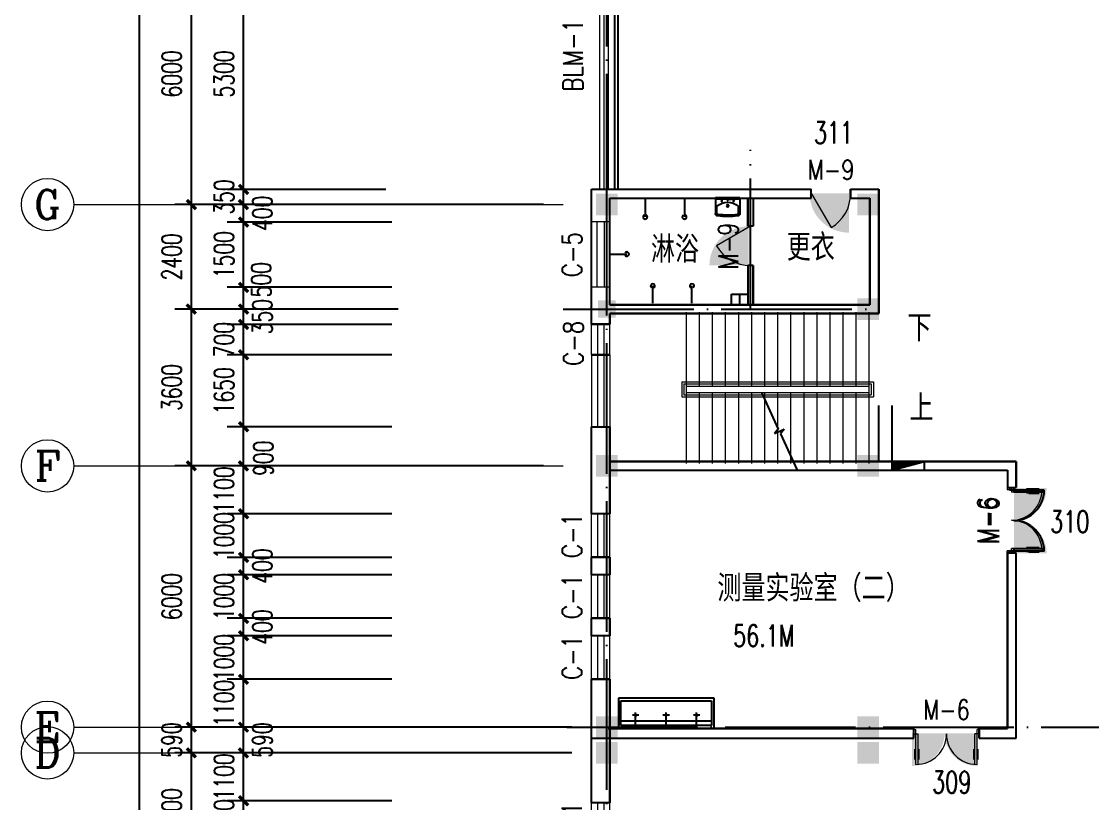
# Model space of a CAD drawing. Extents: x -220435 to 246757, y -381552 to -223577.
# Drawn here: x 48131 to 72727, y -332947 to -314987 of the extents above; entities that cross this region are included whole.
import ezdxf
from ezdxf.enums import TextEntityAlignment as Align

# ---------------------------------------------------------------- set-up
doc = ezdxf.new("R2010")
doc.units = 0
doc.header["$LTSCALE"] = 1500
doc.header["$MEASUREMENT"] = 0
doc.linetypes.add('DASH', pattern=[0.35, 0.25, -0.1])
doc.linetypes.add('DOTE', pattern=[2.42, 2, -0.2, 0.02, -0.2])
doc.layers.get('0').update_dxf_attribs({"linetype": 'CONTINUOUS'})
doc.layers.get('DEFPOINTS').update_dxf_attribs({"linetype": 'CONTINUOUS'})
for name, color, linetype in [('AXIS_TEXT', 7, 'CONTINUOUS'), ('COLUMN', 7, 'CONTINUOUS'), ('DOTE', 7, 'DOTE'), ('JELIBTLTC', 7, 'CONTINUOUS'), ('LVTRY', 7, 'CONTINUOUS'), ('PUB_WALL', 7, 'CONTINUOUS'), ('STAIR', 7, 'CONTINUOUS'), ('WALL', 7, 'CONTINUOUS'), ('WINDOW_TEXT', 7, 'CONTINUOUS'), ('模压门', 90, 'CONTINUOUS'), ('防盗门', 180, 'CONTINUOUS')]:
    doc.layers.add(name, color=color, linetype=linetype)
for name, color, linetype, lineweight in [('PUB_DIM', 7, 'CONTINUOUS', 0), ('WINDOW', 7, 'CONTINUOUS', 0), ('我的', 7, 'CONTINUOUS', 0)]:
    doc.layers.add(name, color=color, linetype=linetype, lineweight=lineweight)
doc.styles.add('_SIMPLEX', font='SIMPLEX.shx', dxfattribs={"width": 0.8})
doc.styles.add('COMPLEX', font='COMPLEX')
doc.styles.add('DIM_FONT', font='TXT.shx', dxfattribs={"width": 0.7})
doc.styles.add('JELIBTLZX1', font='arial.ttf', dxfattribs={"width": 0.65})
doc.styles.add('SIMPLEX', font='SIMPLEX.SHX')
doc.dimstyles.new('DIMN150', dxfattribs={"dimscale": 1.5, "dimtxt": 300, "dimasz": 1, "dimexe": 250, "dimexo": 300, "dimgap": 150, "dimtad": 1, "dimdec": 0, "dimzin": 0, "dimdsep": 46, "dimtxsty": 'DIM_FONT', "dimblk": '_DIMX', "dimcen": 0.09, "dimclrt": 7, "dimadec": 0, "dimazin": 0, "dimtfac": 1, "dimtdec": 0, "dimtix": 1, "dimtmove": 2, "dimatfit": 3, "dimldrblk": '_DIMX', "dimfxl": 1, "dimtolj": 1, "dimtzin": 0, "dimarcsym": 0})

# ---------------------------------------------------------------- blocks, each defined once
blk = doc.blocks.new('_DIMX')
blk.add_line((-150, 0), (150, 0))
at = {"const_width": 50}
blk.add_lwpolyline([(-70, -70), (70, 70)], dxfattribs=at)
blk = doc.blocks.new('*D714')
at = {"layer": 'DEFPOINTS', "color": 0, "lineweight": 20}
for p in [(53231, -331193), (61222, -331193), (61222, -331783)]:
    blk.add_point(p, dxfattribs=at)
at = {"layer": 'PUB_DIM', "color": 0, "lineweight": -2}
for p, q in [((60772, -331193), (52856, -331193)), ((53231, -331781), (53231, -331194)), ((60772, -331783), (52856, -331783))]:
    blk.add_line(p, q, dxfattribs=at)
at = {"layer": 'PUB_DIM', "color": 0, "lineweight": -2, "xscale": 1.5, "yscale": 1.5, "zscale": 1.5}
for p, rotation in [((53231, -331193), 90), ((53231, -331783), 270)]:
    blk.add_blockref('_DIMX', p, dxfattribs=dict(at, rotation=rotation))
at = {"layer": 'PUB_DIM', "color": 7, "insert": (53663, -331488), "char_height": 450, "attachment_point": 5, "rotation": 90, "style": 'DIM_FONT'}
blk.add_mtext('\\A1;590', dxfattribs=at)
blk = doc.blocks.new('*D719')
at = {"layer": 'DEFPOINTS', "color": 0, "lineweight": 20}
for p in [(60572, -313193), (52031, -319193), (60572, -319193)]:
    blk.add_point(p, dxfattribs=at)
at = {"layer": 'PUB_DIM', "color": 0, "lineweight": -2}
for p, q in [((60122, -313193), (51656, -313193)), ((52031, -313194), (52031, -319191)), ((60122, -319193), (51656, -319193))]:
    blk.add_line(p, q, dxfattribs=at)
at = {"layer": 'PUB_DIM', "color": 0, "lineweight": -2, "xscale": 1.5, "yscale": 1.5, "zscale": 1.5}
for p, rotation in [((52031, -313193), 90), ((52031, -319193), 270)]:
    blk.add_blockref('_DIMX', p, dxfattribs=dict(at, rotation=rotation))
at = {"layer": 'PUB_DIM', "color": 7, "insert": (51581, -316193), "char_height": 450, "attachment_point": 5, "rotation": 90, "style": 'DIM_FONT'}
blk.add_mtext('\\A1;6000', dxfattribs=at)
blk = doc.blocks.new('*D720')
at = {"layer": 'DEFPOINTS', "color": 0, "lineweight": 20}
for p in [(60572, -331193), (52031, -331783), (60572, -331783)]:
    blk.add_point(p, dxfattribs=at)
at = {"layer": 'PUB_DIM', "color": 0, "lineweight": -2}
for p, q in [((60122, -331193), (51656, -331193)), ((52031, -331191), (52031, -331190)), ((52031, -331193), (52031, -331783)), ((60122, -331783), (51656, -331783)), ((52031, -331784), (52031, -331786))]:
    blk.add_line(p, q, dxfattribs=at)
at = {"layer": 'PUB_DIM', "color": 0, "lineweight": -2, "xscale": 1.5, "yscale": 1.5, "zscale": 1.5}
for p, rotation in [((52031, -331193), 270), ((52031, -331783), 90)]:
    blk.add_blockref('_DIMX', p, dxfattribs=dict(at, rotation=rotation))
at = {"layer": 'PUB_DIM', "color": 7, "insert": (51581, -331488), "char_height": 450, "attachment_point": 5, "rotation": 90, "style": 'DIM_FONT'}
blk.add_mtext('\\A1;590', dxfattribs=at)
blk = doc.blocks.new('*D723')
at = {"layer": 'DEFPOINTS', "color": 0, "lineweight": 20}
for p in [(60572, -325193), (52031, -331193), (60572, -331193)]:
    blk.add_point(p, dxfattribs=at)
at = {"layer": 'PUB_DIM', "color": 0, "lineweight": -2}
for p, q in [((60122, -325193), (51656, -325193)), ((52031, -325194), (52031, -331191)), ((60122, -331193), (51656, -331193))]:
    blk.add_line(p, q, dxfattribs=at)
at = {"layer": 'PUB_DIM', "color": 0, "lineweight": -2, "xscale": 1.5, "yscale": 1.5, "zscale": 1.5}
for p, rotation in [((52031, -325193), 90), ((52031, -331193), 270)]:
    blk.add_blockref('_DIMX', p, dxfattribs=dict(at, rotation=rotation))
at = {"layer": 'PUB_DIM', "color": 7, "insert": (51581, -328193), "char_height": 450, "attachment_point": 5, "rotation": 90, "style": 'DIM_FONT'}
blk.add_mtext('\\A1;6000', dxfattribs=at)
blk = doc.blocks.new('*D724')
at = {"layer": 'DEFPOINTS', "color": 0, "lineweight": 20}
for p in [(60572, -271193), (50831, -349783), (60572, -349783)]:
    blk.add_point(p, dxfattribs=at)
at = {"layer": 'PUB_DIM', "color": 0, "lineweight": -2}
for p, q in [((60122, -271193), (50456, -271193)), ((50831, -271194), (50831, -349781)), ((60122, -349783), (50456, -349783))]:
    blk.add_line(p, q, dxfattribs=at)
at = {"layer": 'PUB_DIM', "color": 0, "lineweight": -2, "xscale": 1.5, "yscale": 1.5, "zscale": 1.5}
for p, rotation in [((50831, -271193), 90), ((50831, -349783), 270)]:
    blk.add_blockref('_DIMX', p, dxfattribs=dict(at, rotation=rotation))
at = {"layer": 'PUB_DIM', "color": 7, "insert": (50381, -310488), "char_height": 450, "attachment_point": 5, "rotation": 90, "style": 'DIM_FONT'}
blk.add_mtext('\\A1;78590', dxfattribs=at)
blk = doc.blocks.new('*D994')
at = {"layer": 'DEFPOINTS', "color": 0, "lineweight": 20}
for p in [(53231, -327293), (57089, -327293), (57089, -327693)]:
    blk.add_point(p, dxfattribs=at)
at = {"layer": 'PUB_DIM', "color": 0, "lineweight": -2}
for p, q in [((56639, -327293), (52856, -327293)), ((53231, -327291), (53231, -327290)), ((53231, -327693), (53231, -327293)), ((56639, -327693), (52856, -327693)), ((53231, -327694), (53231, -327696))]:
    blk.add_line(p, q, dxfattribs=at)
at = {"layer": 'PUB_DIM', "color": 0, "lineweight": -2, "xscale": 1.5, "yscale": 1.5, "zscale": 1.5}
for p, rotation in [((53231, -327293), 270), ((53231, -327693), 90)]:
    blk.add_blockref('_DIMX', p, dxfattribs=dict(at, rotation=rotation))
at = {"layer": 'PUB_DIM', "color": 7, "insert": (53663, -327493), "char_height": 450, "attachment_point": 5, "rotation": 90, "style": 'DIM_FONT'}
blk.add_mtext('\\A1;400', dxfattribs=at)
blk = doc.blocks.new('*D995')
at = {"layer": 'DEFPOINTS', "color": 0, "lineweight": 20}
for p in [(53231, -327693), (57089, -327693), (57089, -328693)]:
    blk.add_point(p, dxfattribs=at)
at = {"layer": 'PUB_DIM', "color": 0, "lineweight": -2}
for p, q in [((56639, -327693), (52856, -327693)), ((53231, -327691), (53231, -327690)), ((53231, -328693), (53231, -327693)), ((56639, -328693), (52856, -328693)), ((53231, -328694), (53231, -328696))]:
    blk.add_line(p, q, dxfattribs=at)
at = {"layer": 'PUB_DIM', "color": 0, "lineweight": -2, "xscale": 1.5, "yscale": 1.5, "zscale": 1.5}
for p, rotation in [((53231, -327693), 270), ((53231, -328693), 90)]:
    blk.add_blockref('_DIMX', p, dxfattribs=dict(at, rotation=rotation))
at = {"layer": 'PUB_DIM', "color": 7, "insert": (52781, -328193), "char_height": 450, "attachment_point": 5, "rotation": 90, "style": 'DIM_FONT'}
blk.add_mtext('\\A1;1000', dxfattribs=at)
blk = doc.blocks.new('_AXISO')
blk.add_circle((0, 0), 0.5)
at = {"layer": 'AXIS_TEXT', "style": 'COMPLEX', "width": 1.041667}
blk.add_attdef('A', text='', height=0.56, dxfattribs=at).set_placement((-0.25, -0.28), (0.25, -0.28), align=Align.FIT)
blk = doc.blocks.new('*D1007')
at = {"layer": 'DEFPOINTS', "color": 0, "lineweight": 20}
for p in [(53231, -328693), (57089, -328693), (57089, -329093)]:
    blk.add_point(p, dxfattribs=at)
at = {"layer": 'PUB_DIM', "color": 0, "lineweight": -2}
for p, q in [((56639, -328693), (52856, -328693)), ((53231, -328691), (53231, -328690)), ((53231, -329093), (53231, -328693)), ((56639, -329093), (52856, -329093)), ((53231, -329094), (53231, -329096))]:
    blk.add_line(p, q, dxfattribs=at)
at = {"layer": 'PUB_DIM', "color": 0, "lineweight": -2, "xscale": 1.5, "yscale": 1.5, "zscale": 1.5}
for p, rotation in [((53231, -328693), 270), ((53231, -329093), 90)]:
    blk.add_blockref('_DIMX', p, dxfattribs=dict(at, rotation=rotation))
at = {"layer": 'PUB_DIM', "color": 7, "insert": (53663, -328893), "char_height": 450, "attachment_point": 5, "rotation": 90, "style": 'DIM_FONT'}
blk.add_mtext('\\A1;400', dxfattribs=at)
blk = doc.blocks.new('*D1008')
at = {"layer": 'DEFPOINTS', "color": 0, "lineweight": 20}
for p in [(53231, -329093), (57089, -329093), (57089, -330093)]:
    blk.add_point(p, dxfattribs=at)
at = {"layer": 'PUB_DIM', "color": 0, "lineweight": -2}
for p, q in [((56639, -329093), (52856, -329093)), ((53231, -329091), (53231, -329090)), ((53231, -330093), (53231, -329093)), ((56639, -330093), (52856, -330093)), ((53231, -330094), (53231, -330096))]:
    blk.add_line(p, q, dxfattribs=at)
at = {"layer": 'PUB_DIM', "color": 0, "lineweight": -2, "xscale": 1.5, "yscale": 1.5, "zscale": 1.5}
for p, rotation in [((53231, -329093), 270), ((53231, -330093), 90)]:
    blk.add_blockref('_DIMX', p, dxfattribs=dict(at, rotation=rotation))
at = {"layer": 'PUB_DIM', "color": 7, "insert": (52781, -329593), "char_height": 450, "attachment_point": 5, "rotation": 90, "style": 'DIM_FONT'}
blk.add_mtext('\\A1;1000', dxfattribs=at)
blk = doc.blocks.new('*D1009')
at = {"layer": 'DEFPOINTS', "color": 0, "lineweight": 20}
for p in [(53231, -330093), (57089, -330093), (57089, -331193)]:
    blk.add_point(p, dxfattribs=at)
at = {"layer": 'PUB_DIM', "color": 0, "lineweight": -2}
for p, q in [((56639, -330093), (52856, -330093)), ((53231, -330091), (53231, -330090)), ((53231, -331193), (53231, -330093)), ((56639, -331193), (52856, -331193)), ((53231, -331194), (53231, -331196))]:
    blk.add_line(p, q, dxfattribs=at)
at = {"layer": 'PUB_DIM', "color": 0, "lineweight": -2, "xscale": 1.5, "yscale": 1.5, "zscale": 1.5}
for p, rotation in [((53231, -330093), 270), ((53231, -331193), 90)]:
    blk.add_blockref('_DIMX', p, dxfattribs=dict(at, rotation=rotation))
at = {"layer": 'PUB_DIM', "color": 7, "insert": (52781, -330643), "char_height": 450, "attachment_point": 5, "rotation": 90, "style": 'DIM_FONT'}
blk.add_mtext('\\A1;1100', dxfattribs=at)
blk = doc.blocks.new('*D1010')
at = {"layer": 'DEFPOINTS', "color": 0, "lineweight": 20}
for p in [(53231, -331783), (57089, -331783), (57089, -332883)]:
    blk.add_point(p, dxfattribs=at)
at = {"layer": 'PUB_DIM', "color": 0, "lineweight": -2}
for p, q in [((56639, -331783), (52856, -331783)), ((53231, -331781), (53231, -331780)), ((53231, -332883), (53231, -331783)), ((56639, -332883), (52856, -332883)), ((53231, -332884), (53231, -332886))]:
    blk.add_line(p, q, dxfattribs=at)
at = {"layer": 'PUB_DIM', "color": 0, "lineweight": -2, "xscale": 1.5, "yscale": 1.5, "zscale": 1.5}
for p, rotation in [((53231, -331783), 270), ((53231, -332883), 90)]:
    blk.add_blockref('_DIMX', p, dxfattribs=dict(at, rotation=rotation))
at = {"layer": 'PUB_DIM', "color": 7, "insert": (52781, -332333), "char_height": 450, "attachment_point": 5, "rotation": 90, "style": 'DIM_FONT'}
blk.add_mtext('\\A1;1100', dxfattribs=at)
blk = doc.blocks.new('*D1011')
at = {"layer": 'DEFPOINTS', "color": 0, "lineweight": 20}
for p in [(53231, -332883), (57089, -332883), (57089, -333883)]:
    blk.add_point(p, dxfattribs=at)
at = {"layer": 'PUB_DIM', "color": 0, "lineweight": -2}
for p, q in [((56639, -332883), (52856, -332883)), ((53231, -332881), (53231, -332880)), ((53231, -333883), (53231, -332883)), ((56639, -333883), (52856, -333883)), ((53231, -333884), (53231, -333886))]:
    blk.add_line(p, q, dxfattribs=at)
at = {"layer": 'PUB_DIM', "color": 0, "lineweight": -2, "xscale": 1.5, "yscale": 1.5, "zscale": 1.5}
for p, rotation in [((53231, -332883), 270), ((53231, -333883), 90)]:
    blk.add_blockref('_DIMX', p, dxfattribs=dict(at, rotation=rotation))
at = {"layer": 'PUB_DIM', "color": 7, "insert": (52781, -333383), "char_height": 450, "attachment_point": 5, "rotation": 90, "style": 'DIM_FONT'}
blk.add_mtext('\\A1;1000', dxfattribs=at)
blk = doc.blocks.new('*D1015')
at = {"layer": 'DEFPOINTS', "color": 0, "lineweight": 20}
for p in [(57228, -331783), (52031, -334483), (57228, -334483)]:
    blk.add_point(p, dxfattribs=at)
at = {"layer": 'PUB_DIM', "color": 0, "lineweight": -2}
for p, q in [((56778, -331783), (51656, -331783)), ((52031, -331784), (52031, -334481)), ((56778, -334483), (51656, -334483))]:
    blk.add_line(p, q, dxfattribs=at)
at = {"layer": 'PUB_DIM', "color": 0, "lineweight": -2, "xscale": 1.5, "yscale": 1.5, "zscale": 1.5}
for p, rotation in [((52031, -331783), 90), ((52031, -334483), 270)]:
    blk.add_blockref('_DIMX', p, dxfattribs=dict(at, rotation=rotation))
at = {"layer": 'PUB_DIM', "color": 7, "insert": (51581, -333133), "char_height": 450, "attachment_point": 5, "rotation": 90, "style": 'DIM_FONT'}
blk.add_mtext('\\A1;2700', dxfattribs=at)
blk = doc.blocks.new('*D1016')
at = {"layer": 'DEFPOINTS', "color": 0, "lineweight": 20}
for p in [(53231, -313543), (56947, -313543), (56947, -318843)]:
    blk.add_point(p, dxfattribs=at)
at = {"layer": 'PUB_DIM', "color": 0, "lineweight": -2}
for p, q in [((56497, -313543), (52856, -313543)), ((53231, -318841), (53231, -313544)), ((56497, -318843), (52856, -318843))]:
    blk.add_line(p, q, dxfattribs=at)
at = {"layer": 'PUB_DIM', "color": 0, "lineweight": -2, "xscale": 1.5, "yscale": 1.5, "zscale": 1.5}
for p, rotation in [((53231, -313543), 90), ((53231, -318843), 270)]:
    blk.add_blockref('_DIMX', p, dxfattribs=dict(at, rotation=rotation))
at = {"layer": 'PUB_DIM', "color": 7, "insert": (52781, -316193), "char_height": 450, "attachment_point": 5, "rotation": 90, "style": 'DIM_FONT'}
blk.add_mtext('\\A1;5300', dxfattribs=at)
blk = doc.blocks.new('*D1017')
at = {"layer": 'DEFPOINTS', "color": 0, "lineweight": 20}
for p in [(53231, -318843), (56947, -318843), (56947, -319193)]:
    blk.add_point(p, dxfattribs=at)
at = {"layer": 'PUB_DIM', "color": 0, "lineweight": -2}
for p, q in [((56497, -318843), (52856, -318843)), ((53231, -318841), (53231, -318840)), ((53231, -319193), (53231, -318843)), ((56497, -319193), (52856, -319193)), ((53231, -319194), (53231, -319196))]:
    blk.add_line(p, q, dxfattribs=at)
at = {"layer": 'PUB_DIM', "color": 0, "lineweight": -2, "xscale": 1.5, "yscale": 1.5, "zscale": 1.5}
for p, rotation in [((53231, -318843), 270), ((53231, -319193), 90)]:
    blk.add_blockref('_DIMX', p, dxfattribs=dict(at, rotation=rotation))
at = {"layer": 'PUB_DIM', "color": 7, "insert": (52781, -319018), "char_height": 450, "attachment_point": 5, "rotation": 90, "style": 'DIM_FONT'}
blk.add_mtext('\\A1;350', dxfattribs=at)
blk = doc.blocks.new('*D1018')
at = {"layer": 'DEFPOINTS', "color": 0, "lineweight": 20}
for p in [(53231, -322643), (57089, -322643), (57089, -324293)]:
    blk.add_point(p, dxfattribs=at)
at = {"layer": 'PUB_DIM', "color": 0, "lineweight": -2}
for p, q in [((56639, -322643), (52856, -322643)), ((53231, -324291), (53231, -322644)), ((56639, -324293), (52856, -324293))]:
    blk.add_line(p, q, dxfattribs=at)
at = {"layer": 'PUB_DIM', "color": 0, "lineweight": -2, "xscale": 1.5, "yscale": 1.5, "zscale": 1.5}
for p, rotation in [((53231, -322643), 90), ((53231, -324293), 270)]:
    blk.add_blockref('_DIMX', p, dxfattribs=dict(at, rotation=rotation))
at = {"layer": 'PUB_DIM', "color": 7, "insert": (52781, -323468), "char_height": 450, "attachment_point": 5, "rotation": 90, "style": 'DIM_FONT'}
blk.add_mtext('\\A1;1650', dxfattribs=at)
blk = doc.blocks.new('*D1019')
at = {"layer": 'DEFPOINTS', "color": 0, "lineweight": 20}
for p in [(53231, -319193), (57089, -319193), (57089, -319593)]:
    blk.add_point(p, dxfattribs=at)
at = {"layer": 'PUB_DIM', "color": 0, "lineweight": -2}
for p, q in [((56639, -319193), (52856, -319193)), ((53231, -319191), (53231, -319190)), ((53231, -319593), (53231, -319193)), ((56639, -319593), (52856, -319593)), ((53231, -319594), (53231, -319596))]:
    blk.add_line(p, q, dxfattribs=at)
at = {"layer": 'PUB_DIM', "color": 0, "lineweight": -2, "xscale": 1.5, "yscale": 1.5, "zscale": 1.5}
for p, rotation in [((53231, -319193), 270), ((53231, -319593), 90)]:
    blk.add_blockref('_DIMX', p, dxfattribs=dict(at, rotation=rotation))
at = {"layer": 'PUB_DIM', "color": 7, "insert": (53663, -319393), "char_height": 450, "attachment_point": 5, "rotation": 90, "style": 'DIM_FONT'}
blk.add_mtext('\\A1;400', dxfattribs=at)
blk = doc.blocks.new('*D1020')
at = {"layer": 'DEFPOINTS', "color": 0, "lineweight": 20}
for p in [(53231, -319593), (57089, -319593), (57089, -321093)]:
    blk.add_point(p, dxfattribs=at)
at = {"layer": 'PUB_DIM', "color": 0, "lineweight": -2}
for p, q in [((56639, -319593), (52856, -319593)), ((53231, -321091), (53231, -319594)), ((56639, -321093), (52856, -321093))]:
    blk.add_line(p, q, dxfattribs=at)
at = {"layer": 'PUB_DIM', "color": 0, "lineweight": -2, "xscale": 1.5, "yscale": 1.5, "zscale": 1.5}
for p, rotation in [((53231, -319593), 90), ((53231, -321093), 270)]:
    blk.add_blockref('_DIMX', p, dxfattribs=dict(at, rotation=rotation))
at = {"layer": 'PUB_DIM', "color": 7, "insert": (52781, -320343), "char_height": 450, "attachment_point": 5, "rotation": 90, "style": 'DIM_FONT'}
blk.add_mtext('\\A1;1500', dxfattribs=at)
blk = doc.blocks.new('*D1021')
at = {"layer": 'DEFPOINTS', "color": 0, "lineweight": 20}
for p in [(53231, -321093), (57089, -321093), (57089, -321593)]:
    blk.add_point(p, dxfattribs=at)
at = {"layer": 'PUB_DIM', "color": 0, "lineweight": -2}
for p, q in [((56639, -321093), (52856, -321093)), ((53231, -321591), (53231, -321094)), ((56639, -321593), (52856, -321593))]:
    blk.add_line(p, q, dxfattribs=at)
at = {"layer": 'PUB_DIM', "color": 0, "lineweight": -2, "xscale": 1.5, "yscale": 1.5, "zscale": 1.5}
for p, rotation in [((53231, -321093), 90), ((53231, -321593), 270)]:
    blk.add_blockref('_DIMX', p, dxfattribs=dict(at, rotation=rotation))
at = {"layer": 'PUB_DIM', "color": 7, "insert": (53636, -320919), "char_height": 450, "attachment_point": 5, "rotation": 90, "style": 'DIM_FONT'}
blk.add_mtext('\\A1;500', dxfattribs=at)
blk = doc.blocks.new('*D1022')
at = {"layer": 'DEFPOINTS', "color": 0, "lineweight": 20}
for p in [(53231, -321593), (57089, -321593), (57089, -321943)]:
    blk.add_point(p, dxfattribs=at)
at = {"layer": 'PUB_DIM', "color": 0, "lineweight": -2}
for p, q in [((56639, -321593), (52856, -321593)), ((53231, -321591), (53231, -321590)), ((53231, -321943), (53231, -321593)), ((56639, -321943), (52856, -321943)), ((53231, -321944), (53231, -321946))]:
    blk.add_line(p, q, dxfattribs=at)
at = {"layer": 'PUB_DIM', "color": 0, "lineweight": -2, "xscale": 1.5, "yscale": 1.5, "zscale": 1.5}
for p, rotation in [((53231, -321593), 270), ((53231, -321943), 90)]:
    blk.add_blockref('_DIMX', p, dxfattribs=dict(at, rotation=rotation))
at = {"layer": 'PUB_DIM', "color": 7, "insert": (53663, -321768), "char_height": 450, "attachment_point": 5, "rotation": 90, "style": 'DIM_FONT'}
blk.add_mtext('\\A1;350', dxfattribs=at)
blk = doc.blocks.new('*D1023')
at = {"layer": 'DEFPOINTS', "color": 0, "lineweight": 20}
for p in [(53231, -321943), (57089, -321943), (57089, -322643)]:
    blk.add_point(p, dxfattribs=at)
at = {"layer": 'PUB_DIM', "color": 0, "lineweight": -2}
for p, q in [((56639, -321943), (52856, -321943)), ((53231, -321941), (53231, -321940)), ((53231, -322643), (53231, -321943)), ((56639, -322643), (52856, -322643)), ((53231, -322644), (53231, -322646))]:
    blk.add_line(p, q, dxfattribs=at)
at = {"layer": 'PUB_DIM', "color": 0, "lineweight": -2, "xscale": 1.5, "yscale": 1.5, "zscale": 1.5}
for p, rotation in [((53231, -321943), 270), ((53231, -322643), 90)]:
    blk.add_blockref('_DIMX', p, dxfattribs=dict(at, rotation=rotation))
at = {"layer": 'PUB_DIM', "color": 7, "insert": (52781, -322293), "char_height": 450, "attachment_point": 5, "rotation": 90, "style": 'DIM_FONT'}
blk.add_mtext('\\A1;700', dxfattribs=at)
blk = doc.blocks.new('*D1024')
at = {"layer": 'DEFPOINTS', "color": 0, "lineweight": 20}
for p in [(53231, -324293), (57089, -324293), (57089, -325193)]:
    blk.add_point(p, dxfattribs=at)
at = {"layer": 'PUB_DIM', "color": 0, "lineweight": -2}
for p, q in [((56639, -324293), (52856, -324293)), ((53231, -325191), (53231, -324294)), ((56639, -325193), (52856, -325193))]:
    blk.add_line(p, q, dxfattribs=at)
at = {"layer": 'PUB_DIM', "color": 0, "lineweight": -2, "xscale": 1.5, "yscale": 1.5, "zscale": 1.5}
for p, rotation in [((53231, -324293), 90), ((53231, -325193), 270)]:
    blk.add_blockref('_DIMX', p, dxfattribs=dict(at, rotation=rotation))
at = {"layer": 'PUB_DIM', "color": 7, "insert": (53685, -325018), "char_height": 450, "attachment_point": 5, "rotation": 90, "style": 'DIM_FONT'}
blk.add_mtext('\\A1;900', dxfattribs=at)
blk = doc.blocks.new('*D1025')
at = {"layer": 'DEFPOINTS', "color": 0, "lineweight": 20}
for p in [(53231, -325193), (57089, -325193), (57089, -326293)]:
    blk.add_point(p, dxfattribs=at)
at = {"layer": 'PUB_DIM', "color": 0, "lineweight": -2}
for p, q in [((56639, -325193), (52856, -325193)), ((53231, -325191), (53231, -325190)), ((53231, -326293), (53231, -325193)), ((56639, -326293), (52856, -326293)), ((53231, -326294), (53231, -326296))]:
    blk.add_line(p, q, dxfattribs=at)
at = {"layer": 'PUB_DIM', "color": 0, "lineweight": -2, "xscale": 1.5, "yscale": 1.5, "zscale": 1.5}
for p, rotation in [((53231, -325193), 270), ((53231, -326293), 90)]:
    blk.add_blockref('_DIMX', p, dxfattribs=dict(at, rotation=rotation))
at = {"layer": 'PUB_DIM', "color": 7, "insert": (52781, -325743), "char_height": 450, "attachment_point": 5, "rotation": 90, "style": 'DIM_FONT'}
blk.add_mtext('\\A1;1100', dxfattribs=at)
blk = doc.blocks.new('*D1026')
at = {"layer": 'DEFPOINTS', "color": 0, "lineweight": 20}
for p in [(53231, -326293), (57089, -326293), (57089, -327293)]:
    blk.add_point(p, dxfattribs=at)
at = {"layer": 'PUB_DIM', "color": 0, "lineweight": -2}
for p, q in [((56639, -326293), (52856, -326293)), ((53231, -326291), (53231, -326290)), ((53231, -327293), (53231, -326293)), ((56639, -327293), (52856, -327293)), ((53231, -327294), (53231, -327296))]:
    blk.add_line(p, q, dxfattribs=at)
at = {"layer": 'PUB_DIM', "color": 0, "lineweight": -2, "xscale": 1.5, "yscale": 1.5, "zscale": 1.5}
for p, rotation in [((53231, -326293), 270), ((53231, -327293), 90)]:
    blk.add_blockref('_DIMX', p, dxfattribs=dict(at, rotation=rotation))
at = {"layer": 'PUB_DIM', "color": 7, "insert": (52781, -326793), "char_height": 450, "attachment_point": 5, "rotation": 90, "style": 'DIM_FONT'}
blk.add_mtext('\\A1;1000', dxfattribs=at)
blk = doc.blocks.new('*D1027')
at = {"layer": 'DEFPOINTS', "color": 0, "lineweight": 20}
for p in [(57228, -321593), (52031, -325193), (57228, -325193)]:
    blk.add_point(p, dxfattribs=at)
at = {"layer": 'PUB_DIM', "color": 0, "lineweight": -2}
for p, q in [((56778, -321593), (51656, -321593)), ((52031, -321594), (52031, -325191)), ((56778, -325193), (51656, -325193))]:
    blk.add_line(p, q, dxfattribs=at)
at = {"layer": 'PUB_DIM', "color": 0, "lineweight": -2, "xscale": 1.5, "yscale": 1.5, "zscale": 1.5}
for p, rotation in [((52031, -321593), 90), ((52031, -325193), 270)]:
    blk.add_blockref('_DIMX', p, dxfattribs=dict(at, rotation=rotation))
at = {"layer": 'PUB_DIM', "color": 7, "insert": (51581, -323393), "char_height": 450, "attachment_point": 5, "rotation": 90, "style": 'DIM_FONT'}
blk.add_mtext('\\A1;3600', dxfattribs=at)
blk = doc.blocks.new('*D1028')
at = {"layer": 'DEFPOINTS', "color": 0, "lineweight": 20}
for p in [(57228, -319193), (52031, -321593), (57228, -321593)]:
    blk.add_point(p, dxfattribs=at)
at = {"layer": 'PUB_DIM', "color": 0, "lineweight": -2}
for p, q in [((56778, -319193), (51656, -319193)), ((52031, -319194), (52031, -321591)), ((56778, -321593), (51656, -321593))]:
    blk.add_line(p, q, dxfattribs=at)
at = {"layer": 'PUB_DIM', "color": 0, "lineweight": -2, "xscale": 1.5, "yscale": 1.5, "zscale": 1.5}
for p, rotation in [((52031, -319193), 90), ((52031, -321593), 270)]:
    blk.add_blockref('_DIMX', p, dxfattribs=dict(at, rotation=rotation))
at = {"layer": 'PUB_DIM', "color": 7, "insert": (51581, -320393), "char_height": 450, "attachment_point": 5, "rotation": 90, "style": 'DIM_FONT'}
blk.add_mtext('\\A1;2400', dxfattribs=at)
blk = doc.blocks.new('_WBLK')
for p, q in [((-0.5, 0.5), (0.5, 0.5)), ((0.5, 0.167), (-0.5, 0.167)), ((0.5, -0.167), (-0.5, -0.167)), ((-0.5, -0.5), (0.5, -0.5))]:
    blk.add_line(p, q)
at = {"layer": 'WINDOW_TEXT', "style": 'SIMPLEX', "flags": 9}
blk.add_attdef('A', text='', height=1, dxfattribs=at).set_placement((0, 1.5), align=Align.MIDDLE)
blk = doc.blocks.new('M_A20TUI')
for p, q in [((-0.483, 0.396), (-0.483, 0.235)), ((-0.467, 0.471), (-0.467, -0.062)), ((-0.433, 0.47), (-0.433, 0.004)), ((-0.417, 0.396), (-0.417, 0.235)), ((0.417, 0.396), (0.417, 0.235)), ((0.433, 0.47), (0.433, 0.004)), ((0.467, 0.471), (0.467, -0.062)), ((0.483, 0.396), (0.483, 0.235)), ((-0.5, 0.004), (-0.433, 0.004)), ((-0.5, 0.004), (-0.5, -0.062)), ((0.5, 0.004), (0.433, 0.004)), ((0.5, 0.004), (0.5, -0.062)), ((-0.5, -0.062), (-0.467, -0.062)), ((0.5, -0.062), (0.467, -0.062))]:
    blk.add_line(p, q)
for centre, start, end in [((-0.467, 0.004), 0, 90), ((0.467, 0.004), 90, 180)]:
    blk.add_arc(centre, 0.467, start, end)
blk = doc.blocks.new('_LV16')
for p, q in [((-75.7, 264.7), (73.5, 264.7)), ((0, 0), (0, 329.6))]:
    blk.add_line(p, q)
blk.add_circle((0, 264.7), 16.2)
blk = doc.blocks.new('_FZH')
blk.add_solid([(-0.5, -0.5), (0.5, -0.5), (-0.5, 0.5), (0.5, 0.5)])
blk = doc.blocks.new('M_A1SFU')
blk.add_line((-0.5, 0), (0, -0.866))
blk.add_arc((-0.5, 0), 1, 300, 0)
blk = doc.blocks.new('_GCBLK')
at = {"linetype": 'DASH'}
for p, q in [((-0.5, -0.5), (-0.5, 0.5)), ((0.5, -0.5), (0.5, 0.5)), ((-0.5, 0.2), (0.5, 0.2)), ((-0.5, -0.2), (0.5, -0.2))]:
    blk.add_line(p, q, dxfattribs=at)
at = {"layer": 'WINDOW_TEXT', "style": 'SIMPLEX', "flags": 9}
blk.add_attdef('A', text='', height=1, dxfattribs=at).set_placement((0, 1.5), align=Align.MIDDLE)
blk = doc.blocks.new('_LV1')
for p, q in [((-280, 0), (280, 0)), ((-280, 0), (-280, -361)), ((280, 0), (280, -361)), ((-280, -29), (280, -29)), ((-251, -356), (-251, -214)), ((0, -29), (-90, -29)), ((-90, -29), (90, -29)), ((251, -356), (251, -215))]:
    blk.add_line(p, q)
for centre, radius in [((-139, -69), 15), ((1, -182), 24.9), ((0, -57), 8), ((139, -69), 15)]:
    blk.add_circle(centre, radius)
for centre, radius, start, end in [((-223, -214), 28, 133.1543, 180), ((0, -452), 354, 46.7581, 133.1543), ((223, -215), 28, 0, 46.7581), ((-224, -361), 56, 180, 263.481), ((-223, -356), 28, 180, 263.4984), ((0, 1600), 2029, 263.481, 276.519), ((0, 1600), 1997, 263.4984, 276.5122), ((223, -356), 28, 276.5122, 0), ((224, -361), 56, 276.519, 0)]:
    blk.add_arc(centre, radius, start, end)
blk = doc.blocks.new('_LV10')
blk.add_line((0, -37), (0, -432))
blk.add_arc((0, -432), 50, 121.0332, 58.9668)

msp = doc.modelspace()

# ---------------------------------------------------------------- hatches: boundary and pattern name
at = {"linetype": 'ByBlock'}
h = msp.add_hatch(dxfattribs=at)
h.set_pattern_fill('ANSI31', color=256, scale=10, angle=90, style=0)
h.set_pattern_definition([(135, (214411.4387, -227449.9551), (-0.8838834765, -0.8838834765), [])])
h.paths.add_polyline_path([(68120.6, -325092.5), (68120.6, -325292.5), (68870.6, -325092.5)])
at = {"layer": '模压门'}
for points in [[(67131, -319837.6, -0.4142136), (66231, -318937.6), (67131, -318937.6)], [(63928.9, -320591, -0.4142136), (64828.9, -319691), (64828.9, -320591)]]:
    msp.add_hatch(color=256, dxfattribs=at).paths.add_polyline_path(points)
at = {"layer": '防盗门'}
for points in [[(71672.4, -325698.8, -0.4142136), (70922.4, -326448.8), (70922.4, -325698.8)], [(71672.4, -327198.8, 0.4142136), (70922.4, -326448.8), (70922.4, -327198.8)], [(68578.3, -332081.5, 0.4142136), (69328.3, -331331.5), (68578.3, -331331.5)], [(70078.3, -332081.5, -0.4142136), (69328.3, -331331.5), (70078.3, -331331.5)]]:
    msp.add_hatch(color=256, dxfattribs=at).paths.add_polyline_path(points)

# ---------------------------------------------------------------- linework, layer by layer
at = {"linetype": 'ByBlock'}
for p, q in [((61752.4, -313442.5), (61752.4, -318842.5)), ((61822.4, -313442.5), (61822.4, -318842.5)), ((64622.4, -321252.5), (64622.4, -321492.5)), ((67822.4, -325092.5), (67822.4, -323808.8)), ((68122.4, -325092.5), (68122.4, -323808.8)), ((68120.6, -325292.5), (68870.6, -325092.5))]:
    msp.add_line(p, q, dxfattribs=at)
for points in [[(64432.4, -321252.5), (64812.4, -321252.5), (64812.4, -321492.5), (64432.4, -321492.5), (64432.4, -321252.5)], [(68120.6, -325292.5), (68870.6, -325292.5), (68870.6, -325092.5), (68120.6, -325092.5), (68120.6, -325292.5)]]:
    msp.add_lwpolyline(points, dxfattribs=at)
at = {"layer": 'DOTE'}
for p, q in [((61572.4, -319192.5), (61572.4, -270192.5)), ((64872.4, -321592.5), (64872.4, -317937.7)), ((61572.4, -350782.5), (61572.4, -318842.5)), ((60572.4, -321592.5), (67572.4, -321592.5)), ((60656.8, -331192.5), (104572.4, -331192.5))]:
    msp.add_line(p, q, dxfattribs=at)
at = {"layer": 'LVTRY'}
for p, q in [((61838.4, -330524.4), (61838.4, -331214.4)), ((64038.4, -330524.4), (61838.4, -330524.4)), ((64038.4, -331214.4), (64038.4, -330524.4)), ((61898.4, -331154.4), (61898.4, -330584.4)), ((61898.4, -330584.4), (63978.4, -330584.4)), ((63978.4, -330584.4), (63978.4, -331154.4)), ((63978.4, -331054.4), (61898.4, -331054.4)), ((63978.4, -331154.4), (61898.4, -331154.4))]:
    msp.add_line(p, q, dxfattribs=at)
at = {"layer": 'PUB_DIM'}
for p, q in [((49330.7, -319192.5), (60572.4, -319192.5)), ((49330.7, -325192.5), (60572.4, -325192.5)), ((49330.7, -331192.5), (60572.4, -331192.5)), ((49330.7, -331782.5), (60572.4, -331782.5))]:
    msp.add_line(p, q, dxfattribs=at)
at = {"layer": 'PUB_WALL'}
for p, q in [((61222.4, -318842.5), (66268.2, -318842.5)), ((61222.4, -321942.5), (61222.4, -318842.5)), ((61222.4, -321942.5), (61222.4, -318842.5)), ((61222.4, -318842.5), (66268.2, -318842.5)), ((66268.2, -319042.5), (66268.2, -318835.9)), ((66268.2, -319042.5), (66268.2, -318835.9)), ((67168.2, -319042.5), (67168.2, -318835.9)), ((67168.2, -318835.9), (67168.2, -319042.5)), ((67168.2, -318842.5), (67816.2, -318842.5)), ((67168.2, -318842.5), (67816.2, -318842.5)), ((67816.2, -321692.5), (67816.2, -318842.5)), ((67816.2, -318842.5), (67816.2, -321692.5)), ((61642.4, -319042.5), (66268.2, -319042.5)), ((61642.4, -321492.5), (61642.4, -319042.5)), ((61642.4, -321492.5), (61642.4, -319042.5)), ((61642.4, -319042.5), (66268.2, -319042.5)), ((64812.4, -319042.5), (64812.4, -319692.1)), ((64812.4, -319692.1), (64812.4, -319042.5)), ((64932.4, -319042.5), (64932.4, -319692.1)), ((64932.4, -319042.5), (64932.4, -319692.1)), ((67168.2, -319042.5), (67616.2, -319042.5)), ((67168.2, -319042.5), (67616.2, -319042.5)), ((67616.2, -321492.5), (67616.2, -319042.5)), ((67616.2, -319042.5), (67616.2, -321492.5)), ((64932.4, -319692.1), (64812.4, -319692.1)), ((64932.4, -319692.1), (64812.4, -319692.1)), ((64932.4, -320592.1), (64812.4, -320592.1)), ((64812.4, -320592.1), (64812.4, -321492.5)), ((64932.4, -320592.1), (64812.4, -320592.1)), ((64812.4, -320592.1), (64812.4, -321492.5)), ((64932.4, -320592.1), (64932.4, -321492.5)), ((64932.4, -321492.5), (64932.4, -320592.1)), ((61642.4, -321492.5), (67616.2, -321492.5)), ((67616.2, -321492.5), (61642.4, -321492.5)), ((61642.4, -321692.5), (67816.2, -321692.5)), ((61642.4, -321942.5), (61642.4, -321692.5)), ((67816.2, -321692.5), (61642.4, -321692.5)), ((61642.4, -321692.5), (61642.4, -321942.5)), ((61222.4, -321942.5), (61642.4, -321942.5)), ((61642.4, -321942.5), (61222.4, -321942.5)), ((61642.4, -322642.5), (61222.4, -322642.5)), ((61642.4, -322642.5), (61222.4, -322642.5)), ((61242.4, -322642.5), (61642.4, -322642.5)), ((61242.4, -322642.5), (61642.4, -322642.5)), ((61222.4, -326292.5), (61222.4, -324292.5)), ((61222.4, -324292.5), (61642.4, -324292.5)), ((61222.4, -326292.5), (61222.4, -324292.5)), ((61222.4, -324292.5), (61642.4, -324292.5)), ((61642.4, -326292.5), (61642.4, -324292.5)), ((61642.4, -324292.5), (61642.4, -326292.5)), ((61642.4, -325092.5), (70972.4, -325092.5)), ((70972.4, -325092.5), (61642.4, -325092.5)), ((70972.4, -325092.5), (70972.4, -325692.5)), ((70972.4, -325692.5), (70972.4, -325092.5)), ((61642.4, -325292.5), (70772.4, -325292.5)), ((61642.4, -325292.5), (70772.4, -325292.5)), ((70772.4, -325292.5), (70772.4, -325692.5)), ((70772.4, -325292.5), (70772.4, -325692.5)), ((70772.4, -325692.5), (70972.4, -325692.5)), ((70772.4, -325692.5), (70972.4, -325692.5)), ((61642.4, -326292.5), (61222.4, -326292.5)), ((61642.4, -326292.5), (61222.4, -326292.5)), ((61222.4, -327692.5), (61222.4, -327292.5)), ((61642.4, -327292.5), (61222.4, -327292.5)), ((61222.4, -327692.5), (61222.4, -327292.5)), ((61222.4, -327292.5), (61642.4, -327292.5)), ((61642.4, -327692.5), (61642.4, -327292.5)), ((61642.4, -327292.5), (61642.4, -327692.5)), ((70772.4, -331222.5), (70772.4, -327192.5)), ((70772.4, -327192.5), (70972.4, -327192.5)), ((70972.4, -327192.5), (70772.4, -327192.5)), ((70772.4, -327192.5), (70772.4, -331222.5)), ((70972.4, -331442.5), (70972.4, -327192.5)), ((70972.4, -331442.5), (70972.4, -327192.5)), ((61642.4, -327692.5), (61222.4, -327692.5)), ((61642.4, -327692.5), (61222.4, -327692.5)), ((61222.4, -329092.5), (61222.4, -328692.5)), ((61642.4, -328692.5), (61222.4, -328692.5)), ((61222.4, -329092.5), (61222.4, -328692.5)), ((61222.4, -328692.5), (61642.4, -328692.5)), ((61642.4, -329092.5), (61642.4, -328692.5)), ((61642.4, -328692.5), (61642.4, -329092.5)), ((61642.4, -329092.5), (61222.4, -329092.5)), ((61642.4, -329092.5), (61222.4, -329092.5)), ((61222.4, -332932.5), (61222.4, -330092.5)), ((61642.4, -330092.5), (61222.4, -330092.5)), ((61222.4, -332932.5), (61222.4, -330092.5)), ((61222.4, -330092.5), (61642.4, -330092.5)), ((61642.4, -332932.5), (61642.4, -330092.5)), ((61642.4, -330092.5), (61642.4, -332932.5)), ((61602.4, -331222.5), (68623, -331222.5)), ((68623, -331222.5), (61602.4, -331222.5)), ((68623, -331442.5), (68623, -331222.5)), ((68623, -331442.5), (68623, -331222.5)), ((70126.1, -331222.5), (70772.4, -331222.5)), ((70126.1, -331442.5), (70126.1, -331222.5)), ((70772.4, -331222.5), (70126.1, -331222.5)), ((70126.1, -331222.5), (70126.1, -331442.5)), ((61222.4, -331442.5), (68623, -331442.5)), ((61222.4, -331442.5), (68623, -331442.5)), ((70126.1, -331442.5), (70972.4, -331442.5)), ((70126.1, -331442.5), (70972.4, -331442.5)), ((61642.4, -332932.5), (61222.4, -332932.5)), ((61642.4, -332932.5), (61222.4, -332932.5))]:
    msp.add_line(p, q, dxfattribs=at)
at = {"layer": 'STAIR'}
for p, q in [((65128.3, -323509.6), (65511.3, -324346.5)), ((65511.3, -324346.5), (65427.2, -324451)), ((65427.2, -324451), (65645.4, -324351.1)), ((65645.4, -324351.1), (65561.3, -324455.6)), ((65561.3, -324455.6), (65944.3, -325292.5))]:
    msp.add_line(p, q, dxfattribs=at)
at = {"layer": 'WALL'}
for p, q in [((61222.4, -318842.5), (66268.2, -318842.5)), ((61222.4, -321942.5), (61222.4, -318842.5)), ((66268.2, -319042.5), (66268.2, -318835.9)), ((67168.2, -319042.5), (67168.2, -318835.9)), ((67168.2, -318842.5), (67816.2, -318842.5)), ((67816.2, -321692.5), (67816.2, -318842.5)), ((61642.4, -319042.5), (66268.2, -319042.5)), ((61642.4, -321492.5), (61642.4, -319042.5)), ((64812.4, -319042.5), (64812.4, -319692.1)), ((64932.4, -319042.5), (64932.4, -319692.1)), ((67168.2, -319042.5), (67616.2, -319042.5)), ((67616.2, -321492.5), (67616.2, -319042.5)), ((64932.4, -319692.1), (64812.4, -319692.1)), ((64932.4, -320592.1), (64812.4, -320592.1)), ((64812.4, -320592.1), (64812.4, -321492.5)), ((64932.4, -320592.1), (64932.4, -321492.5)), ((61642.4, -321492.5), (67616.2, -321492.5)), ((61642.4, -321692.5), (67816.2, -321692.5)), ((61642.4, -321942.5), (61642.4, -321692.5)), ((61222.4, -321942.5), (61642.4, -321942.5)), ((61642.4, -322642.5), (61222.4, -322642.5)), ((61242.4, -322642.5), (61642.4, -322642.5)), ((61222.4, -326292.5), (61222.4, -324292.5)), ((61222.4, -324292.5), (61642.4, -324292.5)), ((61642.4, -326292.5), (61642.4, -324292.5)), ((61642.4, -325092.5), (70972.4, -325092.5)), ((70972.4, -325092.5), (70972.4, -325692.5)), ((61642.4, -325292.5), (70772.4, -325292.5)), ((70772.4, -325292.5), (70772.4, -325692.5)), ((70772.4, -325692.5), (70972.4, -325692.5)), ((61642.4, -326292.5), (61222.4, -326292.5)), ((61222.4, -327692.5), (61222.4, -327292.5)), ((61642.4, -327292.5), (61222.4, -327292.5)), ((61642.4, -327692.5), (61642.4, -327292.5)), ((70772.4, -331222.5), (70772.4, -327192.5)), ((70772.4, -327192.5), (70972.4, -327192.5)), ((70972.4, -331442.5), (70972.4, -327192.5)), ((61642.4, -327692.5), (61222.4, -327692.5)), ((61222.4, -329092.5), (61222.4, -328692.5)), ((61642.4, -328692.5), (61222.4, -328692.5)), ((61642.4, -329092.5), (61642.4, -328692.5)), ((61642.4, -329092.5), (61222.4, -329092.5)), ((61222.4, -332932.5), (61222.4, -330092.5)), ((61642.4, -330092.5), (61222.4, -330092.5)), ((61642.4, -332932.5), (61642.4, -330092.5)), ((61602.4, -331222.5), (68623, -331222.5)), ((68623, -331442.5), (68623, -331222.5)), ((70126.1, -331222.5), (70772.4, -331222.5)), ((70126.1, -331442.5), (70126.1, -331222.5)), ((61222.4, -331442.5), (68623, -331442.5)), ((70126.1, -331442.5), (70972.4, -331442.5)), ((61642.4, -332932.5), (61222.4, -332932.5))]:
    msp.add_line(p, q, dxfattribs=at)
at = {"layer": 'WINDOW'}
for p, q in [((61402.4, -313542.5), (61402.4, -318842.5)), ((61502.4, -313542.5), (61502.4, -318842.5)), ((61602.4, -313542.5), (61602.4, -318842.5)), ((63393.3, -321664.6), (63393.3, -325134.6)), ((63693.3, -321664.6), (63693.3, -323359.6)), ((63993.3, -321664.6), (63993.3, -323359.6)), ((64293.3, -321664.6), (64293.3, -323359.6)), ((64593.3, -321664.6), (64593.3, -323359.6)), ((64893.3, -321664.6), (64893.3, -323359.6)), ((65193.3, -321664.6), (65193.3, -323359.6)), ((65493.3, -321664.6), (65493.3, -323359.6)), ((65793.3, -321664.6), (65793.3, -323359.6)), ((66093.3, -321664.6), (66093.3, -323359.6)), ((66393.3, -321664.6), (66393.3, -323359.6)), ((66693.3, -321664.6), (66693.3, -323359.6)), ((66993.3, -321664.6), (66993.3, -323359.6)), ((67293.3, -321664.6), (67293.3, -323359.6)), ((67593.3, -321664.6), (67593.3, -325134.6)), ((61222.4, -322642.5), (61222.4, -324292.5)), ((61362.4, -322642.5), (61362.4, -324292.5)), ((61502.4, -322642.5), (61502.4, -324292.5)), ((61642.4, -322642.5), (61642.4, -324292.5)), ((63293.3, -323259.6), (67693.3, -323259.6)), ((63293.3, -323259.6), (63293.3, -323609.6)), ((63343.3, -323309.6), (67643.3, -323309.6)), ((63343.3, -323309.6), (63343.3, -323559.6)), ((63393.3, -323359.6), (67593.3, -323359.6)), ((67643.3, -323309.6), (67643.3, -323559.6)), ((67693.3, -323259.6), (67693.3, -323609.6)), ((63293.3, -323609.6), (67693.3, -323609.6)), ((63343.3, -323559.6), (67643.3, -323559.6)), ((63393.3, -323509.6), (67593.3, -323509.6)), ((63693.3, -323509.6), (63693.3, -325134.6)), ((63993.3, -323509.6), (63993.3, -325134.6)), ((64293.3, -323509.6), (64293.3, -325134.6)), ((64593.3, -323509.6), (64593.3, -325134.6)), ((64893.3, -323509.6), (64893.3, -325134.6)), ((65193.3, -323509.6), (65193.3, -325134.6)), ((65493.3, -323509.6), (65493.3, -325134.6)), ((65793.3, -323509.6), (65793.3, -325134.6)), ((66093.3, -323509.6), (66093.3, -325134.6)), ((66393.3, -323509.6), (66393.3, -325134.6)), ((66693.3, -323509.6), (66693.3, -325134.6)), ((66993.3, -323509.6), (66993.3, -325134.6)), ((67293.3, -323509.6), (67293.3, -325134.6))]:
    msp.add_line(p, q, dxfattribs=at)

# ---------------------------------------------------------------- block references
at = {"layer": 'COLUMN'}
for p, xscale, yscale, zscale in [((61572.4, -319192.5), 500, 500, 500), ((67572.4, -319192.5), 500, 500, 500), ((61572.4, -321592.5), 400, 400, 400), ((67572.4, -321592.5), 500, 500, 500), ((61572.4, -325192.5), 500, 500, 500), ((67572.4, -325192.5), 500, 500, 500), ((61572.4, -331192.5), 500, 500, 500), ((67572.4, -331192.5), 500, 500, 500), ((61572.4, -331782.5), 500, 500, 500), ((67572.4, -331782.5), 500, 500, 500)]:
    msp.add_blockref('_FZH', p, dxfattribs=dict(at, xscale=xscale, yscale=yscale, zscale=zscale))
at = {"layer": 'LVTRY'}
for p in [(62454.1, -319042.5), (63354.1, -319042.5)]:
    msp.add_blockref('_LV10', p, dxfattribs=at)
at = {"layer": 'LVTRY', "xscale": -1}
for name, p in [('_LV1', (64348, -319038.4)), ('_LV16', (62233.2, -331184.4)), ('_LV16', (62933.2, -331184.4)), ('_LV16', (63633.2, -331184.4))]:
    msp.add_blockref(name, p, dxfattribs=at)
at = {"layer": 'LVTRY'}
for p, rotation in [((61602.4, -320331.2), 90), ((62628.4, -321492.5), 180), ((63528.4, -321492.5), 180)]:
    msp.add_blockref('_LV10', p, dxfattribs=dict(at, rotation=rotation))
at = {"layer": 'PUB_DIM', "xscale": 1200, "yscale": 1200, "zscale": 1200}
msp.add_blockref('_AXISO', (48730.7, -319192.5), dxfattribs=at).add_auto_attribs({'A': 'G'})
at = {"layer": 'PUB_DIM'}
ref = msp.add_blockref('_AXISO', (48730.7, -325192.5), dxfattribs=dict(at, xscale=1200, yscale=1200, zscale=1200))
ref.add_attrib('A', 'F', dxfattribs={"layer": 'AXIS_TEXT', "height": 672, "style": 'COMPLEX', "width": 1.171875}).set_placement((48430.7, -325528.5), (49030.7, -325528.5), align=Align.FIT)
ref = msp.add_blockref('_AXISO', (48730.7, -331192.5), dxfattribs=dict(at, xscale=1200, yscale=1200, zscale=1200))
ref.add_attrib('A', 'E', dxfattribs={"layer": 'AXIS_TEXT', "height": 672, "style": 'COMPLEX', "width": 1.171875}).set_placement((48430.7, -331528.5), (49030.7, -331528.5), align=Align.FIT)
ref = msp.add_blockref('_AXISO', (48730.7, -331782.5), dxfattribs=dict(at, xscale=1200, yscale=1200, zscale=1200))
ref.add_attrib('A', 'D', dxfattribs={"layer": 'AXIS_TEXT', "height": 672, "style": 'COMPLEX', "width": 1.102941}).set_placement((48430.7, -332118.5), (49030.7, -332118.5), align=Align.FIT)
at = {"layer": 'WINDOW'}
ref = msp.add_blockref('M_A1SFU', (66722.7, -318942.5), dxfattribs=dict(at, xscale=900, yscale=900, zscale=900))
ref.add_attrib('A', 'M-9', dxfattribs={"layer": 'WINDOW_TEXT', "height": 450, "style": '_SIMPLEX', "width": 0.8, "flags": 8}).set_placement((66722.7, -318392.5), align=Align.MIDDLE)
ref = msp.add_blockref('_GCBLK', (61432.4, -320342.5), dxfattribs=dict(at, xscale=1500, yscale=420, zscale=1500, rotation=90))
ref.add_attrib('A', 'C-5', dxfattribs={"layer": 'WINDOW_TEXT', "height": 450, "rotation": 90, "style": '_SIMPLEX', "width": 0.8, "flags": 8}).set_placement((60772.4, -320342.5), align=Align.MIDDLE)
ref = msp.add_blockref('M_A1SFU', (64872.4, -320142.1), dxfattribs=dict(at, xscale=-900, yscale=-900, zscale=900, rotation=90))
ref.add_attrib('A', 'M-9', dxfattribs={"layer": 'WINDOW_TEXT', "height": 450, "rotation": 90, "style": '_SIMPLEX', "width": 0.8, "flags": 8}).set_placement((64362.4, -320142.1), align=Align.MIDDLE)
at = {"layer": 'WINDOW', "xscale": 700, "yscale": 420.0000000000291, "zscale": 700, "rotation": 90}
msp.add_blockref('_WBLK', (61432.4, -322292.5), dxfattribs=at)
at = {"layer": 'WINDOW'}
ref = msp.add_blockref('M_A20TUI', (70859.8, -326442.5), dxfattribs=dict(at, xscale=-1500, yscale=-1500, zscale=1500, rotation=90))
ref.add_attrib('A', 'M-6', dxfattribs={"layer": 'WINDOW_TEXT', "height": 450, "rotation": 90, "style": '_SIMPLEX', "width": 0.8, "flags": 8}).set_placement((70309.8, -326442.5), align=Align.MIDDLE)
ref = msp.add_blockref('_WBLK', (61432.4, -326792.5), dxfattribs=dict(at, xscale=1000, yscale=420.0000000000582, zscale=1000, rotation=90))
ref.add_attrib('A', 'C-1', dxfattribs={"layer": 'WINDOW_TEXT', "height": 450, "rotation": 90, "style": '_SIMPLEX', "width": 0.8, "flags": 8}).set_placement((60772.4, -326792.5), align=Align.MIDDLE)
ref = msp.add_blockref('_WBLK', (61432.4, -328192.5), dxfattribs=dict(at, xscale=1000, yscale=420, zscale=1000, rotation=90))
ref.add_attrib('A', 'C-1', dxfattribs={"layer": 'WINDOW_TEXT', "height": 450, "rotation": 90, "style": '_SIMPLEX', "width": 0.8, "flags": 8}).set_placement((60772.4, -328192.5), align=Align.MIDDLE)
ref = msp.add_blockref('_WBLK', (61432.4, -329592.5), dxfattribs=dict(at, xscale=1000, yscale=420, zscale=1000, rotation=90))
ref.add_attrib('A', 'C-1', dxfattribs={"layer": 'WINDOW_TEXT', "height": 450, "rotation": 90, "style": '_SIMPLEX', "width": 0.8, "flags": 8}).set_placement((60772.4, -329592.5), align=Align.MIDDLE)
ref = msp.add_blockref('M_A20TUI', (69373, -331342.5), dxfattribs=dict(at, xscale=-1500, yscale=-1500, zscale=1500))
ref.add_attrib('A', 'M-6', dxfattribs={"layer": 'WINDOW_TEXT', "height": 450, "style": '_SIMPLEX', "width": 0.8, "flags": 8}).set_placement((69373, -330792.5), align=Align.MIDDLE)
ref = msp.add_blockref('_WBLK', (61432.4, -333432.5), dxfattribs=dict(at, xscale=1000, yscale=420, zscale=1000, rotation=90))
ref.add_attrib('A', 'C-1', dxfattribs={"layer": 'WINDOW_TEXT', "height": 450, "rotation": 90, "style": '_SIMPLEX', "width": 0.8, "flags": 8}).set_placement((60772.4, -333432.5), align=Align.MIDDLE)
at = {"layer": '防盗门'}
ref = msp.add_blockref('M_A20TUI', (70909.8, -326448.8), dxfattribs=dict(at, xscale=-1500, yscale=-1500, zscale=1500, rotation=90))
ref.add_attrib('A', 'M-6', dxfattribs={"layer": 'WINDOW_TEXT', "height": 450, "rotation": 90, "style": '_SIMPLEX', "width": 0.8, "flags": 8}).set_placement((70359.8, -326448.8), align=Align.MIDDLE)

# ---------------------------------------------------------------- texts
at = {"layer": 'JELIBTLTC', "style": 'JELIBTLZX1', "width": 0.75}
for s, p in [('淋浴', (62585.3, -320469.6)), ('更衣', (65704.7, -320422.6)), ('下', (68477.7, -322276.4)), ('上', (68522, -324108.3)), ('测量实验室（二）', (64111, -328250.5))]:
    msp.add_text(s, height=540, dxfattribs=at).set_placement(p)
at = {"layer": 'WINDOW', "style": 'SIMPLEX', "width": 0.8}
for s, p in [('BLM-1', (61019.2, -316598.8)), ('C-8', (61029.4, -322896.4))]:
    msp.add_text(s, height=450, rotation=90, dxfattribs=at).set_placement(p)
at = {"layer": '我的', "linetype": 'ByBlock', "lineweight": 20, "char_height": 500, "attachment_point": 1, "style": 'DIM_FONT'}
for s, insert, width in [('{\\C1;311}', (66328.3, -317291.1), 1460.707), ('{\\C1;310}', (71752.3, -326222), 1460.707), ('{\\C3;56.1M}', (64473.6, -328843.2), 2754.872), ('{\\C1;309}', (69042.4, -332205.7), 1460.707)]:
    msp.add_mtext(s, dxfattribs=dict(at, insert=insert, width=width))

# ---------------------------------------------------------------- dimensions: what is measured, and where the dimension line sits
at = {"layer": 'PUB_DIM'}
for p1, p2, distance, picture, middle in [((60572.4, -271192.5), (60572.4, -349782.5), -9741.7, '*D724', (50380.7, -310487.5)), ((56946.8, -318842.5), (56946.8, -313542.5), 3716.1, '*D1016', (52780.7, -316192.5)), ((56946.8, -319192.5), (56946.8, -318842.5), 3716.1, '*D1017', (52780.7, -319017.5)), ((57089.3, -321092.5), (57089.3, -319592.5), 3858.6, '*D1020', (52780.7, -320342.5)), ((57089.3, -322642.5), (57089.3, -321942.5), 3858.6, '*D1023', (52780.7, -322292.5)), ((57089.3, -324292.5), (57089.3, -322642.5), 3858.6, '*D1018', (52780.7, -323467.5)), ((57089.3, -326292.5), (57089.3, -325192.5), 3858.6, '*D1025', (52780.7, -325742.5)), ((57089.3, -327292.5), (57089.3, -326292.5), 3858.6, '*D1026', (52780.7, -326792.5)), ((57089.3, -328692.5), (57089.3, -327692.5), 3858.6, '*D995', (52780.7, -328192.5)), ((57089.3, -330092.5), (57089.3, -329092.5), 3858.6, '*D1008', (52780.7, -329592.5)), ((57089.3, -331192.5), (57089.3, -330092.5), 3858.6, '*D1009', (52780.7, -330642.5)), ((57089.3, -332882.5), (57089.3, -331782.5), 3858.6, '*D1010', (52780.7, -332332.5)), ((57089.3, -333882.5), (57089.3, -332882.5), 3858.6, '*D1011', (52780.7, -333382.5))]:
    dim = msp.add_aligned_dim(p1=p1, p2=p2, distance=distance, dimstyle='DIMN150', dxfattribs=at)
    dim.commit()
    dim.dimension.update_dxf_attribs({"geometry": picture, "text_midpoint": middle})
for base, p1, p2, picture, middle in [((52030.7, -319192.5), (60572.4, -313192.5), (60572.4, -319192.5), '*D719', (51580.7, -316192.5)), ((52030.7, -321592.5), (57228.2, -319192.5), (57228.2, -321592.5), '*D1028', (51580.7, -320392.5)), ((52030.7, -325192.5), (57228.2, -321592.5), (57228.2, -325192.5), '*D1027', (51580.7, -323392.5)), ((52030.7, -331192.5), (60572.4, -325192.5), (60572.4, -331192.5), '*D723', (51580.7, -328192.5)), ((52030.7, -331782.5), (60572.4, -331192.5), (60572.4, -331782.5), '*D720', (51580.7, -331487.5)), ((52030.7, -334482.5), (57228.2, -331782.5), (57228.2, -334482.5), '*D1015', (51580.7, -333132.5))]:
    dim = msp.add_linear_dim(base=base, p1=p1, p2=p2, angle=90, dimstyle='DIMN150', dxfattribs=at)
    dim.commit()
    dim.dimension.update_dxf_attribs({"geometry": picture, "text_midpoint": middle})
for base, p1, p2, picture, middle in [((53230.7, -319192.5), (57089.3, -319592.5), (57089.3, -319192.5), '*D1019', (53662.7, -319392.5)), ((53230.7, -321092.5), (57089.3, -321592.5), (57089.3, -321092.5), '*D1021', (53636.3, -320918.8)), ((53230.7, -321592.5), (57089.3, -321942.5), (57089.3, -321592.5), '*D1022', (53662.7, -321767.5)), ((53230.7, -324292.5), (57089.3, -325192.5), (57089.3, -324292.5), '*D1024', (53684.7, -325017.5)), ((53230.7, -327292.5), (57089.3, -327692.5), (57089.3, -327292.5), '*D994', (53662.7, -327492.5)), ((53230.7, -328692.5), (57089.3, -329092.5), (57089.3, -328692.5), '*D1007', (53662.7, -328892.5)), ((53230.7, -331192.5), (61222.4, -331782.5), (61222.4, -331192.5), '*D714', (53662.7, -331487.5))]:
    dim = msp.add_linear_dim(base=base, p1=p1, p2=p2, angle=90, dimstyle='DIMN150', dxfattribs=at)
    dim.commit()
    dim.dimension.update_dxf_attribs({"geometry": picture, "text_midpoint": middle, "dimtype": 161})

doc.saveas('drawing.dxf')
